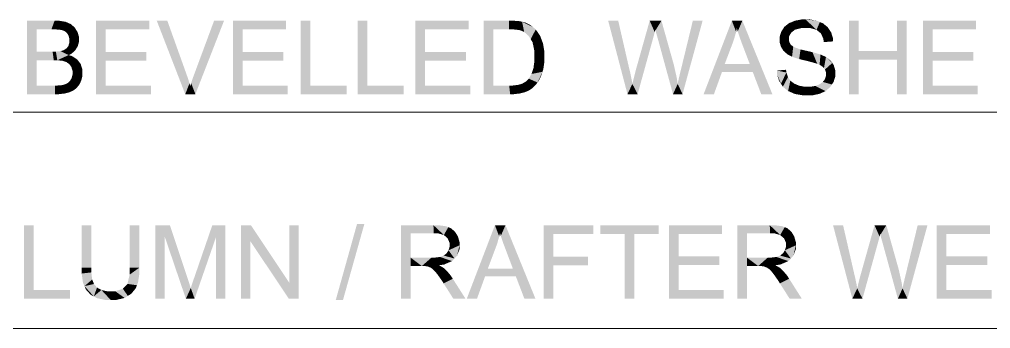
# Model space of a CAD drawing. Header units: millimetres. Extents: x 2 to 579, y 1 to 405.
# Drawn here: x 263.74 to 275.16, y 109.26 to 112.89 of the extents above; entities that cross this region are included whole.
import ezdxf

# ---------------------------------------------------------------- set-up
doc = ezdxf.new("R2010")
doc.units = ezdxf.units.MM
doc.linetypes.add('XKITLINE00', pattern=[0])
doc.layers.add('LinkedObject', color=7, linetype='Continuous', lineweight=0)

# ---------------------------------------------------------------- blocks, each defined once
blk = doc.blocks.new('*A4')
at = {"layer": 'LinkedObject'}
for points in [[(263.831, 112.879), (263.945, 112.414), (263.831, 112.015)], [(263.945, 112.516), (263.945, 112.414), (263.831, 112.879)], [(263.831, 112.879), (263.945, 112.777), (263.945, 112.516)], [(264.118, 112.777), (263.831, 112.879), (264.155, 112.879)], [(263.945, 112.777), (263.831, 112.879), (264.118, 112.777)], [(264.118, 112.777), (264.155, 112.879), (264.165, 112.777)], [(264.155, 112.879), (264.231, 112.771), (264.165, 112.777)], [(264.205, 112.879), (264.231, 112.771), (264.155, 112.879)], [(264.284, 112.866), (264.231, 112.771), (264.205, 112.879)], [(264.231, 112.771), (264.284, 112.866), (264.25, 112.765)], [(264.25, 112.765), (264.284, 112.866), (264.269, 112.759)], [(264.269, 112.759), (264.284, 112.866), (264.314, 112.853)], [(264.314, 112.853), (264.298, 112.737), (264.269, 112.759)], [(264.344, 112.84), (264.298, 112.737), (264.314, 112.853)], [(264.391, 112.8), (264.298, 112.737), (264.344, 112.84)], [(264.408, 112.772), (264.298, 112.737), (264.391, 112.8)], [(264.756, 112.513), (264.642, 112.015), (264.642, 112.879)], [(264.756, 112.513), (264.642, 112.879), (264.756, 112.777)], [(265.267, 112.777), (264.642, 112.879), (265.267, 112.879)], [(264.756, 112.777), (264.642, 112.879), (265.267, 112.777)], [(265.48, 112.879), (265.691, 112.015), (265.356, 112.879)], [(265.705, 112.251), (265.691, 112.015), (265.48, 112.879)], [(266.147, 112.879), (265.797, 112.251), (266.03, 112.879)], [(265.81, 112.015), (265.797, 112.251), (266.147, 112.879)], [(266.365, 112.513), (266.251, 112.015), (266.251, 112.879)], [(266.365, 112.513), (266.251, 112.879), (266.365, 112.777)], [(266.876, 112.777), (266.251, 112.879), (266.876, 112.879)], [(266.365, 112.777), (266.251, 112.879), (266.876, 112.777)], [(267.163, 112.879), (267.048, 112.015), (267.048, 112.879)], [(267.163, 112.117), (267.048, 112.015), (267.163, 112.879)], [(267.833, 112.879), (267.719, 112.015), (267.719, 112.879)], [(267.833, 112.117), (267.719, 112.015), (267.833, 112.879)], [(268.51, 112.513), (268.396, 112.015), (268.396, 112.879)], [(268.51, 112.513), (268.396, 112.879), (268.51, 112.777)], [(269.021, 112.777), (268.396, 112.879), (269.021, 112.879)], [(268.51, 112.777), (268.396, 112.879), (269.021, 112.777)], [(269.199, 112.879), (269.313, 112.777), (269.199, 112.015)], [(269.495, 112.777), (269.199, 112.879), (269.496, 112.879)], [(269.313, 112.777), (269.199, 112.879), (269.495, 112.777)], [(269.496, 112.879), (269.546, 112.777), (269.495, 112.777)], [(269.547, 112.879), (269.546, 112.777), (269.496, 112.879)], [(269.547, 112.879), (269.62, 112.769), (269.546, 112.777)], [(269.624, 112.873), (269.62, 112.769), (269.547, 112.879)], [(269.65, 112.867), (269.62, 112.769), (269.624, 112.873)], [(269.65, 112.867), (269.643, 112.76), (269.62, 112.769)], [(269.643, 112.76), (269.65, 112.867), (269.674, 112.747)], [(269.75, 112.827), (269.65, 112.867), (269.687, 112.858)], [(269.777, 112.805), (269.65, 112.867), (269.75, 112.827)], [(269.728, 112.699), (269.65, 112.867), (269.777, 112.805)], [(269.674, 112.747), (269.65, 112.867), (269.728, 112.699)], [(269.777, 112.805), (269.751, 112.662), (269.728, 112.699)], [(269.811, 112.776), (269.751, 112.662), (269.777, 112.805)], [(270.78, 112.879), (270.889, 112.015), (270.662, 112.879)], [(270.91, 112.313), (270.889, 112.015), (270.78, 112.879)], [(271.15, 112.879), (271.19, 112.673), (270.986, 112.296)], [(271.19, 112.673), (271.15, 112.879), (271.196, 112.694)], [(271.196, 112.694), (271.15, 112.879), (271.209, 112.745)], [(271.209, 112.745), (271.15, 112.879), (271.216, 112.775)], [(271.288, 112.879), (271.216, 112.775), (271.15, 112.879)], [(271.216, 112.775), (271.288, 112.879), (271.218, 112.765)], [(271.218, 112.765), (271.288, 112.879), (271.232, 112.715)], [(271.232, 112.715), (271.288, 112.879), (271.244, 112.673)], [(271.244, 112.673), (271.288, 112.879), (271.411, 112.442)], [(271.772, 112.879), (271.522, 112.324), (271.657, 112.879)], [(271.536, 112.015), (271.522, 112.324), (271.772, 112.879)], [(272.116, 112.879), (272.128, 112.623), (271.784, 112.015)], [(272.128, 112.623), (272.116, 112.879), (272.142, 112.664)], [(272.142, 112.664), (272.116, 112.879), (272.166, 112.747)], [(272.166, 112.747), (272.116, 112.879), (272.174, 112.789)], [(272.239, 112.879), (272.174, 112.789), (272.116, 112.879)], [(272.174, 112.789), (272.239, 112.879), (272.185, 112.753)], [(272.185, 112.753), (272.239, 112.879), (272.215, 112.663)], [(272.215, 112.663), (272.239, 112.879), (272.235, 112.609)], [(272.235, 112.609), (272.239, 112.879), (272.326, 112.37)], [(272.326, 112.37), (272.239, 112.879), (272.361, 112.277)], [(272.361, 112.277), (272.239, 112.879), (272.592, 112.015)], [(272.733, 112.807), (272.835, 112.755), (272.715, 112.778)], [(272.787, 112.85), (272.835, 112.755), (272.733, 112.807)], [(272.858, 112.774), (272.787, 112.85), (272.823, 112.864)], [(272.835, 112.755), (272.787, 112.85), (272.858, 112.774)], [(272.858, 112.879), (272.934, 112.793), (272.823, 112.864)], [(272.823, 112.864), (272.934, 112.793), (272.858, 112.774)], [(272.938, 112.894), (272.934, 112.793), (272.858, 112.879)], [(272.981, 112.894), (272.934, 112.793), (272.938, 112.894)], [(272.934, 112.793), (272.981, 112.894), (272.986, 112.793)], [(272.981, 112.894), (273.035, 112.793), (272.986, 112.793)], [(273.114, 112.879), (272.981, 112.894), (273.029, 112.894)], [(273.15, 112.863), (272.981, 112.894), (273.114, 112.879)], [(273.111, 112.772), (272.981, 112.894), (273.15, 112.863)], [(273.035, 112.793), (272.981, 112.894), (273.111, 112.772)], [(273.15, 112.863), (273.136, 112.751), (273.111, 112.772)], [(273.187, 112.848), (273.136, 112.751), (273.15, 112.863)], [(273.136, 112.751), (273.187, 112.848), (273.162, 112.73)], [(273.162, 112.73), (273.187, 112.848), (273.263, 112.772)], [(273.263, 112.772), (273.187, 112.848), (273.243, 112.802)], [(273.605, 112.524), (273.491, 112.015), (273.491, 112.879)], [(273.605, 112.524), (273.491, 112.879), (273.605, 112.879)], [(274.169, 112.879), (274.055, 112.524), (274.055, 112.879)], [(274.055, 112.422), (274.055, 112.524), (274.169, 112.879)], [(274.055, 112.422), (274.169, 112.879), (274.169, 112.015)], [(274.475, 112.513), (274.361, 112.015), (274.361, 112.879)], [(274.475, 112.513), (274.361, 112.879), (274.475, 112.777)], [(274.985, 112.777), (274.361, 112.879), (274.985, 112.879)], [(274.475, 112.777), (274.361, 112.879), (274.985, 112.777)], [(264.298, 112.737), (264.408, 112.772), (264.309, 112.721)], [(264.408, 112.772), (264.319, 112.704), (264.309, 112.721)], [(264.319, 112.704), (264.408, 112.772), (264.329, 112.666)], [(264.329, 112.666), (264.408, 112.772), (264.442, 112.658)], [(264.442, 112.688), (264.408, 112.772), (264.425, 112.745)], [(264.442, 112.658), (264.408, 112.772), (264.442, 112.688)], [(269.199, 112.015), (269.313, 112.777), (269.313, 112.117)], [(269.862, 112.702), (269.751, 112.662), (269.811, 112.776)], [(269.751, 112.662), (269.862, 112.702), (269.773, 112.626)], [(269.773, 112.626), (269.862, 112.702), (269.879, 112.657)], [(270.986, 112.296), (271.19, 112.673), (271.008, 112.015)], [(271.411, 112.442), (271.424, 112.015), (271.244, 112.673)], [(272.715, 112.778), (272.677, 112.656), (272.696, 112.75)], [(272.811, 112.736), (272.677, 112.656), (272.715, 112.778)], [(272.696, 112.75), (272.677, 112.656), (272.677, 112.688)], [(272.787, 112.69), (272.677, 112.656), (272.811, 112.736)], [(272.677, 112.656), (272.787, 112.69), (272.787, 112.663)], [(272.715, 112.778), (272.835, 112.755), (272.811, 112.736)], [(273.263, 112.772), (273.191, 112.668), (273.162, 112.73)], [(273.283, 112.742), (273.191, 112.668), (273.263, 112.772)], [(273.304, 112.674), (273.191, 112.668), (273.283, 112.742)], [(273.306, 112.636), (273.191, 112.668), (273.304, 112.674)], [(273.191, 112.668), (273.306, 112.636), (273.196, 112.627)], [(264.296, 112.554), (264.352, 112.49), (264.263, 112.533)], [(264.412, 112.554), (264.296, 112.554), (264.318, 112.584)], [(264.397, 112.529), (264.296, 112.554), (264.412, 112.554)], [(264.352, 112.49), (264.296, 112.554), (264.397, 112.529)], [(264.318, 112.584), (264.442, 112.658), (264.412, 112.554)], [(264.329, 112.622), (264.442, 112.658), (264.318, 112.584)], [(264.442, 112.658), (264.329, 112.645), (264.329, 112.666)], [(264.329, 112.645), (264.442, 112.658), (264.329, 112.622)], [(264.412, 112.554), (264.442, 112.658), (264.427, 112.578)], [(264.427, 112.578), (264.442, 112.658), (264.442, 112.631)], [(269.879, 112.657), (269.795, 112.522), (269.773, 112.626)], [(269.896, 112.612), (269.795, 112.522), (269.879, 112.657)], [(269.913, 112.51), (269.795, 112.522), (269.896, 112.612)], [(271.784, 112.015), (272.128, 112.623), (272.032, 112.37)], [(272.787, 112.64), (272.677, 112.656), (272.787, 112.663)], [(272.677, 112.656), (272.787, 112.64), (272.677, 112.626)], [(272.677, 112.626), (272.787, 112.64), (272.693, 112.572)], [(272.693, 112.572), (272.787, 112.64), (272.708, 112.548)], [(272.708, 112.548), (272.787, 112.64), (272.804, 112.602)], [(272.804, 112.602), (272.769, 112.484), (272.708, 112.548)], [(272.821, 112.587), (272.769, 112.484), (272.804, 112.602)], [(272.769, 112.484), (272.821, 112.587), (272.8, 112.468)], [(272.8, 112.468), (272.821, 112.587), (272.837, 112.572)], [(272.8, 112.468), (272.837, 112.572), (272.823, 112.455)], [(272.823, 112.455), (272.837, 112.572), (272.907, 112.428)], [(272.907, 112.428), (272.837, 112.572), (272.923, 112.541)], [(264.145, 112.414), (263.945, 112.516), (264.132, 112.516)], [(263.945, 112.414), (263.945, 112.516), (264.145, 112.414)], [(264.187, 112.414), (264.132, 112.516), (264.17, 112.516)], [(264.145, 112.414), (264.132, 112.516), (264.187, 112.414)], [(264.225, 112.521), (264.321, 112.475), (264.17, 112.516)], [(264.17, 112.516), (264.321, 112.475), (264.187, 112.414)], [(264.187, 112.414), (264.321, 112.475), (264.25, 112.407)], [(264.241, 112.526), (264.352, 112.49), (264.225, 112.521)], [(264.321, 112.475), (264.225, 112.521), (264.352, 112.49)], [(264.263, 112.533), (264.352, 112.49), (264.241, 112.526)], [(264.321, 112.475), (264.294, 112.393), (264.25, 112.407)], [(264.294, 112.393), (264.321, 112.475), (264.328, 112.368)], [(264.42, 112.424), (264.321, 112.475), (264.36, 112.463)], [(264.328, 112.368), (264.321, 112.475), (264.42, 112.424)], [(264.756, 112.411), (264.642, 112.015), (264.756, 112.513)], [(265.235, 112.411), (264.756, 112.513), (265.235, 112.513)], [(264.756, 112.411), (264.756, 112.513), (265.235, 112.411)], [(266.365, 112.411), (266.251, 112.015), (266.365, 112.513)], [(266.844, 112.411), (266.365, 112.513), (266.844, 112.513)], [(266.365, 112.411), (266.365, 112.513), (266.844, 112.411)], [(268.51, 112.411), (268.396, 112.015), (268.51, 112.513)], [(268.989, 112.411), (268.51, 112.513), (268.989, 112.513)], [(268.51, 112.411), (268.51, 112.513), (268.989, 112.411)], [(269.913, 112.452), (269.795, 112.522), (269.913, 112.51)], [(269.795, 112.522), (269.913, 112.452), (269.795, 112.454)], [(269.913, 112.452), (269.795, 112.405), (269.795, 112.454)], [(269.913, 112.403), (269.795, 112.405), (269.913, 112.452)], [(271.434, 112.36), (271.424, 112.015), (271.411, 112.442)], [(272.708, 112.548), (272.769, 112.484), (272.723, 112.524)], [(272.907, 112.428), (272.923, 112.541), (272.966, 112.414)], [(272.966, 112.414), (272.923, 112.541), (272.993, 112.525)], [(272.966, 112.414), (272.993, 112.525), (273.026, 112.399)], [(273.026, 112.399), (272.993, 112.525), (273.063, 112.509)], [(273.026, 112.399), (273.063, 112.509), (273.103, 112.378)], [(273.103, 112.378), (273.063, 112.509), (273.12, 112.371)], [(273.12, 112.371), (273.063, 112.509), (273.147, 112.361)], [(273.158, 112.482), (273.147, 112.361), (273.063, 112.509)], [(273.184, 112.47), (273.147, 112.361), (273.158, 112.482)], [(273.147, 112.361), (273.184, 112.47), (273.186, 112.336)], [(273.186, 112.336), (273.184, 112.47), (273.222, 112.452)], [(273.186, 112.336), (273.222, 112.452), (273.198, 112.32)], [(273.198, 112.32), (273.222, 112.452), (273.21, 112.305)], [(273.222, 112.452), (273.296, 112.382), (273.21, 112.305)], [(273.296, 112.382), (273.222, 112.452), (273.278, 112.408)], [(273.605, 112.422), (273.491, 112.015), (273.605, 112.524)], [(273.605, 112.524), (274.055, 112.422), (273.605, 112.422)], [(274.055, 112.524), (274.055, 112.422), (273.605, 112.524)], [(274.475, 112.411), (274.361, 112.015), (274.475, 112.513)], [(274.953, 112.411), (274.475, 112.513), (274.953, 112.513)], [(274.475, 112.411), (274.475, 112.513), (274.953, 112.411)], [(263.831, 112.015), (263.945, 112.414), (263.945, 112.117)], [(264.328, 112.368), (264.42, 112.424), (264.341, 112.35)], [(264.341, 112.35), (264.42, 112.424), (264.353, 112.332)], [(264.353, 112.332), (264.42, 112.424), (264.441, 112.397)], [(264.441, 112.397), (264.366, 112.29), (264.353, 112.332)], [(264.462, 112.369), (264.366, 112.29), (264.441, 112.397)], [(264.483, 112.303), (264.366, 112.29), (264.462, 112.369)], [(264.756, 112.117), (264.642, 112.015), (264.756, 112.411)], [(266.365, 112.117), (266.251, 112.015), (266.365, 112.411)], [(268.51, 112.117), (268.396, 112.015), (268.51, 112.411)], [(269.795, 112.405), (269.913, 112.403), (269.784, 112.322)], [(269.784, 112.322), (269.913, 112.403), (269.89, 112.278)], [(269.89, 112.278), (269.913, 112.403), (269.901, 112.316)], [(271.468, 112.208), (271.424, 112.015), (271.434, 112.36)], [(272, 112.277), (271.784, 112.015), (272.032, 112.37)], [(272.032, 112.37), (272.361, 112.277), (272, 112.277)], [(272.326, 112.37), (272.361, 112.277), (272.032, 112.37)], [(273.21, 112.305), (273.296, 112.382), (273.222, 112.27)], [(273.222, 112.27), (273.296, 112.382), (273.314, 112.355)], [(273.222, 112.27), (273.314, 112.355), (273.222, 112.249)], [(273.222, 112.249), (273.314, 112.355), (273.222, 112.229)], [(273.314, 112.355), (273.332, 112.259), (273.222, 112.229)], [(273.332, 112.259), (273.314, 112.355), (273.332, 112.294)], [(273.491, 112.015), (273.605, 112.422), (273.605, 112.015)], [(274.055, 112.422), (274.169, 112.015), (274.055, 112.015)], [(274.475, 112.117), (274.361, 112.015), (274.475, 112.411)], [(264.357, 112.209), (264.483, 112.266), (264.458, 112.153)], [(264.366, 112.245), (264.483, 112.266), (264.357, 112.209)], [(264.483, 112.266), (264.366, 112.29), (264.483, 112.303)], [(264.366, 112.29), (264.483, 112.266), (264.366, 112.266)], [(264.483, 112.266), (264.366, 112.245), (264.366, 112.266)], [(264.458, 112.153), (264.483, 112.266), (264.47, 112.179)], [(264.47, 112.179), (264.483, 112.266), (264.483, 112.235)], [(265.718, 112.214), (265.691, 112.015), (265.705, 112.251)], [(265.741, 112.143), (265.691, 112.015), (265.718, 112.214)], [(265.784, 112.216), (265.81, 112.015), (265.76, 112.145)], [(265.797, 112.251), (265.81, 112.015), (265.784, 112.216)], [(269.729, 112.198), (269.89, 112.278), (269.831, 112.152)], [(269.761, 112.253), (269.89, 112.278), (269.729, 112.198)], [(269.772, 112.287), (269.89, 112.278), (269.761, 112.253)], [(269.89, 112.278), (269.772, 112.287), (269.784, 112.322)], [(269.831, 112.152), (269.89, 112.278), (269.849, 112.177)], [(269.849, 112.177), (269.89, 112.278), (269.878, 112.24)], [(270.921, 112.268), (270.889, 112.015), (270.91, 112.313)], [(270.939, 112.18), (270.889, 112.015), (270.921, 112.268)], [(270.983, 112.285), (271.008, 112.015), (270.963, 112.205)], [(270.986, 112.296), (271.008, 112.015), (270.983, 112.285)], [(271.509, 112.271), (271.536, 112.015), (271.487, 112.177)], [(271.522, 112.324), (271.536, 112.015), (271.509, 112.271)], [(271.784, 112.015), (272, 112.277), (271.905, 112.015)], [(272.361, 112.277), (272.592, 112.015), (272.461, 112.015)], [(272.757, 112.27), (272.645, 112.293), (272.753, 112.302)], [(272.645, 112.293), (272.693, 112.138), (272.647, 112.249)], [(272.757, 112.27), (272.693, 112.138), (272.645, 112.293)], [(272.647, 112.249), (272.693, 112.138), (272.67, 112.172)], [(272.775, 112.216), (272.693, 112.138), (272.757, 112.27)], [(272.693, 112.138), (272.775, 112.216), (272.715, 112.103)], [(272.715, 112.103), (272.775, 112.216), (272.777, 112.052)], [(272.789, 112.196), (272.777, 112.052), (272.775, 112.216)], [(273.21, 112.192), (273.332, 112.259), (273.312, 112.16)], [(273.222, 112.229), (273.332, 112.259), (273.21, 112.192)], [(273.312, 112.16), (273.332, 112.259), (273.332, 112.225)], [(263.945, 112.117), (264.16, 112.015), (263.831, 112.015)], [(264.161, 112.117), (264.16, 112.015), (263.945, 112.117)], [(264.161, 112.117), (264.202, 112.015), (264.16, 112.015)], [(264.188, 112.117), (264.202, 112.015), (264.161, 112.117)], [(264.227, 112.119), (264.271, 112.023), (264.188, 112.117)], [(264.188, 112.117), (264.271, 112.023), (264.202, 112.015)], [(264.239, 112.121), (264.271, 112.023), (264.227, 112.119)], [(264.3, 112.03), (264.239, 112.121), (264.259, 112.125)], [(264.271, 112.023), (264.239, 112.121), (264.3, 112.03)], [(264.292, 112.137), (264.394, 112.072), (264.259, 112.125)], [(264.259, 112.125), (264.394, 112.072), (264.3, 112.03)], [(264.305, 112.145), (264.394, 112.072), (264.292, 112.137)], [(264.394, 112.072), (264.305, 112.145), (264.318, 112.153)], [(264.34, 112.177), (264.413, 112.087), (264.318, 112.153)], [(264.318, 112.153), (264.413, 112.087), (264.394, 112.072)], [(264.458, 112.153), (264.34, 112.177), (264.357, 112.209)], [(264.445, 112.127), (264.34, 112.177), (264.458, 112.153)], [(264.413, 112.087), (264.34, 112.177), (264.445, 112.127)], [(264.642, 112.015), (264.756, 112.117), (265.287, 112.015)], [(265.287, 112.015), (264.756, 112.117), (265.287, 112.117)], [(265.75, 112.11), (265.691, 112.015), (265.741, 112.143)], [(265.691, 112.015), (265.75, 112.11), (265.81, 112.015)], [(265.76, 112.145), (265.81, 112.015), (265.75, 112.11)], [(266.251, 112.015), (266.365, 112.117), (266.896, 112.015)], [(266.896, 112.015), (266.365, 112.117), (266.896, 112.117)], [(267.048, 112.015), (267.163, 112.117), (267.588, 112.015)], [(267.588, 112.015), (267.163, 112.117), (267.588, 112.117)], [(267.719, 112.015), (267.833, 112.117), (268.258, 112.015)], [(268.258, 112.015), (267.833, 112.117), (268.258, 112.117)], [(268.396, 112.015), (268.51, 112.117), (269.041, 112.015)], [(269.041, 112.015), (268.51, 112.117), (269.041, 112.117)], [(269.313, 112.117), (269.51, 112.015), (269.199, 112.015)], [(269.498, 112.117), (269.51, 112.015), (269.313, 112.117)], [(269.498, 112.117), (269.55, 112.015), (269.51, 112.015)], [(269.54, 112.117), (269.55, 112.015), (269.498, 112.117)], [(269.649, 112.03), (269.54, 112.117), (269.607, 112.125)], [(269.619, 112.023), (269.54, 112.117), (269.649, 112.03)], [(269.55, 112.015), (269.54, 112.117), (269.619, 112.023)], [(269.632, 112.133), (269.649, 112.03), (269.607, 112.125)], [(269.656, 112.141), (269.649, 112.03), (269.632, 112.133)], [(269.649, 112.03), (269.656, 112.141), (269.679, 112.037)], [(269.752, 112.073), (269.656, 112.141), (269.695, 112.164)], [(269.731, 112.059), (269.656, 112.141), (269.752, 112.073)], [(269.679, 112.037), (269.656, 112.141), (269.731, 112.059)], [(269.709, 112.178), (269.774, 112.088), (269.695, 112.164)], [(269.695, 112.164), (269.774, 112.088), (269.752, 112.073)], [(269.831, 112.152), (269.709, 112.178), (269.729, 112.198)], [(269.813, 112.127), (269.709, 112.178), (269.831, 112.152)], [(269.774, 112.088), (269.709, 112.178), (269.813, 112.127)], [(270.946, 112.136), (270.889, 112.015), (270.939, 112.18)], [(270.946, 112.136), (271.008, 112.015), (270.889, 112.015)], [(270.963, 112.205), (271.008, 112.015), (270.946, 112.136)], [(271.479, 112.136), (271.424, 112.015), (271.468, 112.208)], [(271.479, 112.136), (271.536, 112.015), (271.424, 112.015)], [(271.487, 112.177), (271.536, 112.015), (271.479, 112.136)], [(272.803, 112.175), (272.777, 112.052), (272.789, 112.196)], [(272.803, 112.175), (272.817, 112.035), (272.777, 112.052)], [(272.846, 112.141), (272.817, 112.035), (272.803, 112.175)], [(272.817, 112.035), (272.846, 112.141), (272.856, 112.018)], [(272.876, 112.128), (272.856, 112.018), (272.846, 112.141)], [(272.905, 112.115), (272.856, 112.018), (272.876, 112.128)], [(272.905, 112.115), (272.954, 112.001), (272.856, 112.018)], [(272.971, 112.103), (272.954, 112.001), (272.905, 112.115)], [(272.971, 112.103), (273.013, 112.001), (272.954, 112.001)], [(273.008, 112.103), (273.013, 112.001), (272.971, 112.103)], [(273.008, 112.103), (273.059, 112.001), (273.013, 112.001)], [(273.041, 112.103), (273.059, 112.001), (273.008, 112.103)], [(273.098, 112.112), (273.179, 112.034), (273.041, 112.103)], [(273.041, 112.103), (273.179, 112.034), (273.059, 112.001)], [(273.123, 112.122), (273.272, 112.099), (273.098, 112.112)], [(273.216, 112.051), (273.098, 112.112), (273.272, 112.099)], [(273.179, 112.034), (273.098, 112.112), (273.216, 112.051)], [(273.148, 112.132), (273.272, 112.099), (273.123, 112.122)], [(273.185, 112.159), (273.292, 112.129), (273.148, 112.132)], [(273.148, 112.132), (273.292, 112.129), (273.272, 112.099)], [(273.197, 112.175), (273.312, 112.16), (273.185, 112.159)], [(273.292, 112.129), (273.185, 112.159), (273.312, 112.16)], [(273.21, 112.192), (273.312, 112.16), (273.197, 112.175)], [(274.361, 112.015), (274.475, 112.117), (275.005, 112.015)], [(275.005, 112.015), (274.475, 112.117), (275.005, 112.117)], [(264.3, 112.03), (264.394, 112.072), (264.328, 112.037)], [(264.328, 112.037), (264.394, 112.072), (264.375, 112.058)], [(273.059, 112.001), (273.179, 112.034), (273.142, 112.018)], [(263.91, 110.475), (263.796, 109.611), (263.796, 110.475)], [(263.91, 109.713), (263.796, 109.611), (263.91, 110.475)], [(264.587, 110.475), (264.473, 109.976), (264.473, 110.475)], [(264.587, 109.976), (264.473, 109.976), (264.587, 110.475)], [(265.152, 110.475), (265.038, 109.976), (265.038, 110.475)], [(265.152, 109.976), (265.038, 109.976), (265.152, 110.475)], [(265.339, 110.475), (265.448, 110.346), (265.339, 109.611)], [(265.448, 110.346), (265.339, 110.475), (265.51, 110.475)], [(265.448, 110.346), (265.51, 110.475), (265.698, 109.611)], [(265.698, 109.611), (265.51, 110.475), (265.714, 109.864)], [(266.009, 110.475), (266.052, 110.334), (265.802, 109.874)], [(266.162, 110.475), (266.052, 110.334), (266.009, 110.475)], [(266.052, 109.611), (266.162, 110.475), (266.162, 109.611)], [(266.052, 110.334), (266.162, 110.475), (266.052, 109.611)], [(266.345, 110.475), (266.455, 110.289), (266.345, 109.611)], [(266.455, 110.289), (266.345, 110.475), (266.463, 110.475)], [(266.455, 110.289), (266.463, 110.475), (266.908, 109.611)], [(266.908, 109.611), (266.463, 110.475), (266.915, 109.797)], [(267.025, 110.475), (266.915, 109.797), (266.915, 110.475)], [(267.025, 109.611), (266.915, 109.797), (267.025, 110.475)], [(267.796, 110.489), (267.46, 109.596), (267.71, 110.489)], [(267.545, 109.596), (267.46, 109.596), (267.796, 110.489)], [(268.339, 110.094), (268.225, 109.611), (268.225, 110.475)], [(268.225, 110.475), (268.339, 110.38), (268.339, 110.094)], [(268.612, 110.38), (268.225, 110.475), (268.608, 110.475)], [(268.339, 110.38), (268.225, 110.475), (268.612, 110.38)], [(268.608, 110.475), (268.66, 110.38), (268.612, 110.38)], [(268.753, 110.463), (268.608, 110.475), (268.665, 110.475)], [(268.783, 110.452), (268.608, 110.475), (268.753, 110.463)], [(268.731, 110.36), (268.608, 110.475), (268.783, 110.452)], [(268.66, 110.38), (268.608, 110.475), (268.731, 110.36)], [(268.783, 110.452), (268.753, 110.34), (268.731, 110.36)], [(268.813, 110.44), (268.753, 110.34), (268.783, 110.452)], [(268.753, 110.34), (268.813, 110.44), (268.775, 110.321)], [(268.775, 110.321), (268.813, 110.44), (268.879, 110.37)], [(268.879, 110.37), (268.813, 110.44), (268.861, 110.399)], [(269.331, 110.475), (269.343, 110.219), (269, 109.611)], [(269.343, 110.219), (269.331, 110.475), (269.358, 110.26)], [(269.358, 110.26), (269.331, 110.475), (269.381, 110.343)], [(269.381, 110.343), (269.331, 110.475), (269.39, 110.384)], [(269.455, 110.475), (269.39, 110.384), (269.331, 110.475)], [(269.39, 110.384), (269.455, 110.475), (269.4, 110.349)], [(269.4, 110.349), (269.455, 110.475), (269.43, 110.259)], [(269.43, 110.259), (269.455, 110.475), (269.451, 110.205)], [(269.451, 110.205), (269.455, 110.475), (269.541, 109.966)], [(269.541, 109.966), (269.455, 110.475), (269.577, 109.873)], [(269.577, 109.873), (269.455, 110.475), (269.807, 109.611)], [(270.019, 110.105), (269.905, 109.611), (269.905, 110.475)], [(270.019, 110.105), (269.905, 110.475), (270.019, 110.373)], [(270.487, 110.373), (269.905, 110.475), (270.487, 110.475)], [(270.019, 110.373), (269.905, 110.475), (270.487, 110.373)], [(270.571, 110.475), (270.855, 110.373), (270.571, 110.373)], [(270.969, 110.373), (270.855, 110.373), (270.571, 110.475)], [(270.969, 110.373), (270.571, 110.475), (271.255, 110.475)], [(270.969, 110.373), (271.255, 110.475), (271.255, 110.373)], [(271.489, 110.109), (271.375, 109.611), (271.375, 110.475)], [(271.489, 110.109), (271.375, 110.475), (271.489, 110.373)], [(271.999, 110.373), (271.375, 110.475), (271.999, 110.475)], [(271.489, 110.373), (271.375, 110.475), (271.999, 110.373)], [(272.293, 110.094), (272.179, 109.611), (272.179, 110.475)], [(272.179, 110.475), (272.293, 110.38), (272.293, 110.094)], [(272.566, 110.38), (272.179, 110.475), (272.561, 110.475)], [(272.293, 110.38), (272.179, 110.475), (272.566, 110.38)], [(272.561, 110.475), (272.614, 110.38), (272.566, 110.38)], [(272.707, 110.463), (272.561, 110.475), (272.619, 110.475)], [(272.737, 110.452), (272.561, 110.475), (272.707, 110.463)], [(272.684, 110.36), (272.561, 110.475), (272.737, 110.452)], [(272.614, 110.38), (272.561, 110.475), (272.684, 110.36)], [(272.737, 110.452), (272.706, 110.34), (272.684, 110.36)], [(272.767, 110.44), (272.706, 110.34), (272.737, 110.452)], [(272.706, 110.34), (272.767, 110.44), (272.729, 110.321)], [(272.729, 110.321), (272.767, 110.44), (272.833, 110.37)], [(272.833, 110.37), (272.767, 110.44), (272.815, 110.399)], [(273.423, 110.475), (273.532, 109.611), (273.305, 110.475)], [(273.553, 109.908), (273.532, 109.611), (273.423, 110.475)], [(273.793, 110.475), (273.833, 110.269), (273.629, 109.891)], [(273.833, 110.269), (273.793, 110.475), (273.839, 110.29)], [(273.839, 110.29), (273.793, 110.475), (273.852, 110.341)], [(273.852, 110.341), (273.793, 110.475), (273.859, 110.371)], [(273.931, 110.475), (273.859, 110.371), (273.793, 110.475)], [(273.859, 110.371), (273.931, 110.475), (273.861, 110.361)], [(273.861, 110.361), (273.931, 110.475), (273.875, 110.31)], [(273.875, 110.31), (273.931, 110.475), (273.887, 110.269)], [(273.887, 110.269), (273.931, 110.475), (274.054, 110.037)], [(274.415, 110.475), (274.165, 109.92), (274.3, 110.475)], [(274.179, 109.611), (274.165, 109.92), (274.415, 110.475)], [(274.638, 110.109), (274.524, 109.611), (274.524, 110.475)], [(274.638, 110.109), (274.524, 110.475), (274.638, 110.373)], [(275.149, 110.373), (274.524, 110.475), (275.149, 110.475)], [(274.638, 110.373), (274.524, 110.475), (275.149, 110.373)], [(265.339, 109.611), (265.448, 110.346), (265.448, 109.611)], [(265.802, 109.874), (266.052, 110.334), (265.801, 109.611)], [(266.345, 109.611), (266.455, 110.289), (266.455, 109.611)], [(268.879, 110.37), (268.797, 110.27), (268.775, 110.321)], [(268.897, 110.34), (268.797, 110.27), (268.879, 110.37)], [(268.915, 110.275), (268.797, 110.27), (268.897, 110.34)], [(268.915, 110.239), (268.797, 110.27), (268.915, 110.275)], [(268.797, 110.27), (268.915, 110.239), (268.797, 110.24)], [(270.855, 109.611), (270.969, 110.373), (270.969, 109.611)], [(270.855, 110.373), (270.969, 110.373), (270.855, 109.611)], [(272.833, 110.37), (272.751, 110.27), (272.729, 110.321)], [(272.85, 110.34), (272.751, 110.27), (272.833, 110.37)], [(272.868, 110.275), (272.751, 110.27), (272.85, 110.34)], [(272.868, 110.239), (272.751, 110.27), (272.868, 110.275)], [(272.751, 110.27), (272.868, 110.239), (272.751, 110.24)], [(268.774, 110.162), (268.855, 110.084), (268.763, 110.144)], [(268.786, 110.18), (268.855, 110.084), (268.774, 110.162)], [(268.786, 110.18), (268.915, 110.239), (268.855, 110.084)], [(268.797, 110.219), (268.915, 110.239), (268.786, 110.18)], [(268.915, 110.239), (268.797, 110.219), (268.797, 110.24)], [(268.855, 110.084), (268.915, 110.239), (268.885, 110.116)], [(268.885, 110.116), (268.915, 110.239), (268.915, 110.193)], [(269, 109.611), (269.343, 110.219), (269.248, 109.966)], [(272.728, 110.162), (272.809, 110.084), (272.716, 110.144)], [(272.739, 110.18), (272.809, 110.084), (272.728, 110.162)], [(272.739, 110.18), (272.868, 110.239), (272.809, 110.084)], [(272.751, 110.219), (272.868, 110.239), (272.739, 110.18)], [(272.868, 110.239), (272.751, 110.219), (272.751, 110.24)], [(272.809, 110.084), (272.868, 110.239), (272.839, 110.116)], [(272.839, 110.116), (272.868, 110.239), (272.868, 110.193)], [(273.629, 109.891), (273.833, 110.269), (273.651, 109.611)], [(274.054, 110.037), (274.067, 109.611), (273.887, 110.269)], [(268.339, 110.094), (268.339, 109.995), (268.225, 109.611)], [(268.472, 109.995), (268.339, 110.094), (268.585, 110.094)], [(268.339, 109.995), (268.339, 110.094), (268.472, 109.995)], [(268.472, 109.995), (268.585, 110.094), (268.494, 109.995)], [(268.494, 109.995), (268.585, 110.094), (268.526, 109.993)], [(268.526, 109.993), (268.585, 110.094), (268.535, 109.991)], [(268.535, 109.991), (268.585, 110.094), (268.548, 109.987)], [(268.548, 109.987), (268.585, 110.094), (268.575, 109.976)], [(268.575, 109.976), (268.585, 110.094), (268.624, 110.094)], [(268.575, 109.976), (268.624, 110.094), (268.587, 109.968)], [(268.624, 110.094), (268.672, 110.004), (268.587, 109.968)], [(268.685, 110.102), (268.672, 110.004), (268.624, 110.094)], [(268.672, 110.004), (268.685, 110.102), (268.734, 110.013)], [(268.707, 110.11), (268.855, 110.084), (268.685, 110.102)], [(268.826, 110.053), (268.685, 110.102), (268.855, 110.084)], [(268.734, 110.013), (268.685, 110.102), (268.826, 110.053)], [(268.729, 110.118), (268.855, 110.084), (268.707, 110.11)], [(268.855, 110.084), (268.729, 110.118), (268.763, 110.144)], [(270.019, 110.003), (269.905, 109.611), (270.019, 110.105)], [(270.424, 110.003), (270.019, 110.105), (270.424, 110.105)], [(270.019, 110.003), (270.019, 110.105), (270.424, 110.003)], [(271.489, 110.007), (271.375, 109.611), (271.489, 110.109)], [(271.967, 110.007), (271.489, 110.109), (271.967, 110.109)], [(271.489, 110.007), (271.489, 110.109), (271.967, 110.007)], [(272.293, 110.094), (272.293, 109.995), (272.179, 109.611)], [(272.425, 109.995), (272.293, 110.094), (272.538, 110.094)], [(272.293, 109.995), (272.293, 110.094), (272.425, 109.995)], [(272.425, 109.995), (272.538, 110.094), (272.447, 109.995)], [(272.447, 109.995), (272.538, 110.094), (272.479, 109.993)], [(272.479, 109.993), (272.538, 110.094), (272.489, 109.991)], [(272.489, 109.991), (272.538, 110.094), (272.502, 109.987)], [(272.502, 109.987), (272.538, 110.094), (272.528, 109.976)], [(272.528, 109.976), (272.538, 110.094), (272.577, 110.094)], [(272.528, 109.976), (272.577, 110.094), (272.541, 109.968)], [(272.577, 110.094), (272.625, 110.004), (272.541, 109.968)], [(272.639, 110.102), (272.625, 110.004), (272.577, 110.094)], [(272.625, 110.004), (272.639, 110.102), (272.687, 110.013)], [(272.661, 110.11), (272.809, 110.084), (272.639, 110.102)], [(272.779, 110.053), (272.639, 110.102), (272.809, 110.084)], [(272.687, 110.013), (272.639, 110.102), (272.779, 110.053)], [(272.683, 110.118), (272.809, 110.084), (272.661, 110.11)], [(272.809, 110.084), (272.683, 110.118), (272.716, 110.144)], [(274.638, 110.007), (274.524, 109.611), (274.638, 110.109)], [(275.117, 110.007), (274.638, 110.109), (275.117, 110.109)], [(274.638, 110.007), (274.638, 110.109), (275.117, 110.007)], [(264.587, 109.976), (264.473, 109.907), (264.473, 109.976)], [(264.587, 109.92), (264.473, 109.907), (264.587, 109.976)], [(265.011, 109.785), (265.152, 109.976), (265.123, 109.769)], [(265.038, 109.895), (265.152, 109.976), (265.011, 109.785)], [(265.152, 109.976), (265.038, 109.895), (265.038, 109.976)], [(265.123, 109.769), (265.152, 109.976), (265.137, 109.807)], [(265.137, 109.807), (265.152, 109.976), (265.152, 109.911)], [(268.225, 109.611), (268.339, 109.995), (268.339, 109.611)], [(268.587, 109.968), (268.672, 110.004), (268.6, 109.959)], [(268.672, 110.004), (268.629, 109.93), (268.6, 109.959)], [(268.694, 109.993), (268.629, 109.93), (268.672, 110.004)], [(268.629, 109.93), (268.694, 109.993), (268.645, 109.91)], [(268.645, 109.91), (268.694, 109.993), (268.661, 109.889)], [(268.661, 109.889), (268.694, 109.993), (268.741, 109.961)], [(268.741, 109.961), (268.703, 109.83), (268.661, 109.889)], [(268.741, 109.961), (268.694, 109.993), (268.729, 109.972)], [(268.766, 109.938), (268.703, 109.83), (268.741, 109.961)], [(268.813, 109.881), (268.703, 109.83), (268.766, 109.938)], [(269.215, 109.873), (269, 109.611), (269.248, 109.966)], [(269.248, 109.966), (269.577, 109.873), (269.215, 109.873)], [(269.541, 109.966), (269.577, 109.873), (269.248, 109.966)], [(269.905, 109.611), (270.019, 110.003), (270.019, 109.611)], [(271.489, 109.713), (271.375, 109.611), (271.489, 110.007)], [(272.179, 109.611), (272.293, 109.995), (272.293, 109.611)], [(272.541, 109.968), (272.625, 110.004), (272.554, 109.959)], [(272.625, 110.004), (272.583, 109.93), (272.554, 109.959)], [(272.648, 109.993), (272.583, 109.93), (272.625, 110.004)], [(272.583, 109.93), (272.648, 109.993), (272.599, 109.91)], [(272.599, 109.91), (272.648, 109.993), (272.615, 109.889)], [(272.615, 109.889), (272.648, 109.993), (272.694, 109.961)], [(272.694, 109.961), (272.656, 109.83), (272.615, 109.889)], [(272.694, 109.961), (272.648, 109.993), (272.683, 109.972)], [(272.719, 109.938), (272.656, 109.83), (272.694, 109.961)], [(272.767, 109.881), (272.656, 109.83), (272.719, 109.938)], [(274.077, 109.956), (274.067, 109.611), (274.054, 110.037)], [(274.111, 109.803), (274.067, 109.611), (274.077, 109.956)], [(274.638, 109.713), (274.524, 109.611), (274.638, 110.007)], [(264.587, 109.92), (264.506, 109.759), (264.473, 109.907)], [(264.473, 109.907), (264.506, 109.759), (264.489, 109.799)], [(264.597, 109.837), (264.506, 109.759), (264.587, 109.92)], [(264.506, 109.759), (264.597, 109.837), (264.608, 109.81)], [(265.728, 109.821), (265.698, 109.611), (265.714, 109.864)], [(265.749, 109.757), (265.698, 109.611), (265.728, 109.821)], [(265.786, 109.829), (265.801, 109.611), (265.763, 109.759)], [(265.802, 109.874), (265.801, 109.611), (265.786, 109.829)], [(268.703, 109.83), (268.813, 109.881), (268.728, 109.791)], [(268.728, 109.791), (268.813, 109.881), (268.835, 109.846)], [(268.728, 109.791), (268.835, 109.846), (268.842, 109.611)], [(268.842, 109.611), (268.835, 109.846), (268.985, 109.611)], [(269, 109.611), (269.215, 109.873), (269.12, 109.611)], [(269.577, 109.873), (269.807, 109.611), (269.677, 109.611)], [(272.656, 109.83), (272.767, 109.881), (272.681, 109.791)], [(272.681, 109.791), (272.767, 109.881), (272.789, 109.846)], [(272.681, 109.791), (272.789, 109.846), (272.795, 109.611)], [(272.795, 109.611), (272.789, 109.846), (272.938, 109.611)], [(273.564, 109.864), (273.532, 109.611), (273.553, 109.908)], [(273.582, 109.776), (273.532, 109.611), (273.564, 109.864)], [(273.626, 109.881), (273.651, 109.611), (273.606, 109.801)], [(273.629, 109.891), (273.651, 109.611), (273.626, 109.881)], [(274.152, 109.867), (274.179, 109.611), (274.13, 109.773)], [(274.165, 109.92), (274.179, 109.611), (274.152, 109.867)], [(263.796, 109.611), (263.91, 109.713), (264.335, 109.611)], [(264.335, 109.611), (263.91, 109.713), (264.335, 109.713)], [(264.618, 109.784), (264.506, 109.759), (264.608, 109.81)], [(264.618, 109.784), (264.616, 109.638), (264.506, 109.759)], [(264.506, 109.759), (264.616, 109.638), (264.522, 109.72)], [(264.522, 109.72), (264.616, 109.638), (264.577, 109.659)], [(264.654, 109.742), (264.616, 109.638), (264.618, 109.784)], [(264.616, 109.638), (264.654, 109.742), (264.68, 109.728)], [(264.705, 109.714), (264.616, 109.638), (264.68, 109.728)], [(264.705, 109.714), (264.815, 109.596), (264.616, 109.638)], [(264.768, 109.699), (264.815, 109.596), (264.705, 109.714)], [(264.815, 109.596), (264.768, 109.699), (264.805, 109.699)], [(264.868, 109.699), (264.815, 109.596), (264.805, 109.699)], [(264.815, 109.596), (264.868, 109.699), (264.877, 109.596)], [(265.016, 109.644), (264.868, 109.699), (264.958, 109.728)], [(264.978, 109.62), (264.868, 109.699), (265.016, 109.644)], [(264.877, 109.596), (264.868, 109.699), (264.978, 109.62)], [(264.984, 109.756), (265.055, 109.668), (264.958, 109.728)], [(264.958, 109.728), (265.055, 109.668), (265.016, 109.644)], [(265.123, 109.769), (264.984, 109.756), (265.011, 109.785)], [(265.108, 109.731), (264.984, 109.756), (265.123, 109.769)], [(265.055, 109.668), (264.984, 109.756), (265.108, 109.731)], [(265.756, 109.736), (265.698, 109.611), (265.749, 109.757)], [(265.698, 109.611), (265.756, 109.736), (265.801, 109.611)], [(265.763, 109.759), (265.801, 109.611), (265.756, 109.736)], [(266.915, 109.797), (267.025, 109.611), (266.908, 109.611)], [(271.375, 109.611), (271.489, 109.713), (272.019, 109.611)], [(272.019, 109.611), (271.489, 109.713), (272.019, 109.713)], [(273.589, 109.732), (273.532, 109.611), (273.582, 109.776)], [(273.589, 109.732), (273.651, 109.611), (273.532, 109.611)], [(273.606, 109.801), (273.651, 109.611), (273.589, 109.732)], [(274.122, 109.732), (274.067, 109.611), (274.111, 109.803)], [(274.122, 109.732), (274.179, 109.611), (274.067, 109.611)], [(274.13, 109.773), (274.179, 109.611), (274.122, 109.732)], [(274.524, 109.611), (274.638, 109.713), (275.168, 109.611)], [(275.168, 109.611), (274.638, 109.713), (275.168, 109.713)], [(264.616, 109.638), (264.815, 109.596), (264.655, 109.617)], [(264.655, 109.617), (264.815, 109.596), (264.754, 109.596)]]:
    blk.add_hatch(color=7, dxfattribs=at).paths.add_polyline_path(points, flags=17)
at = {"layer": 'LinkedObject', "color": 6, "linetype": 'XKITLINE00', "lineweight": 0}
for p, q in [((263.617, 111.805), (276.114, 111.805)), ((262.012, 109.26), (276.525, 109.26))]:
    blk.add_line(p, q, dxfattribs=at)

msp = doc.modelspace()

# ---------------------------------------------------------------- block references
at = {"lineweight": 0}
msp.add_blockref('*A4', (0, 0), dxfattribs=at)

doc.saveas('drawing.dxf')
